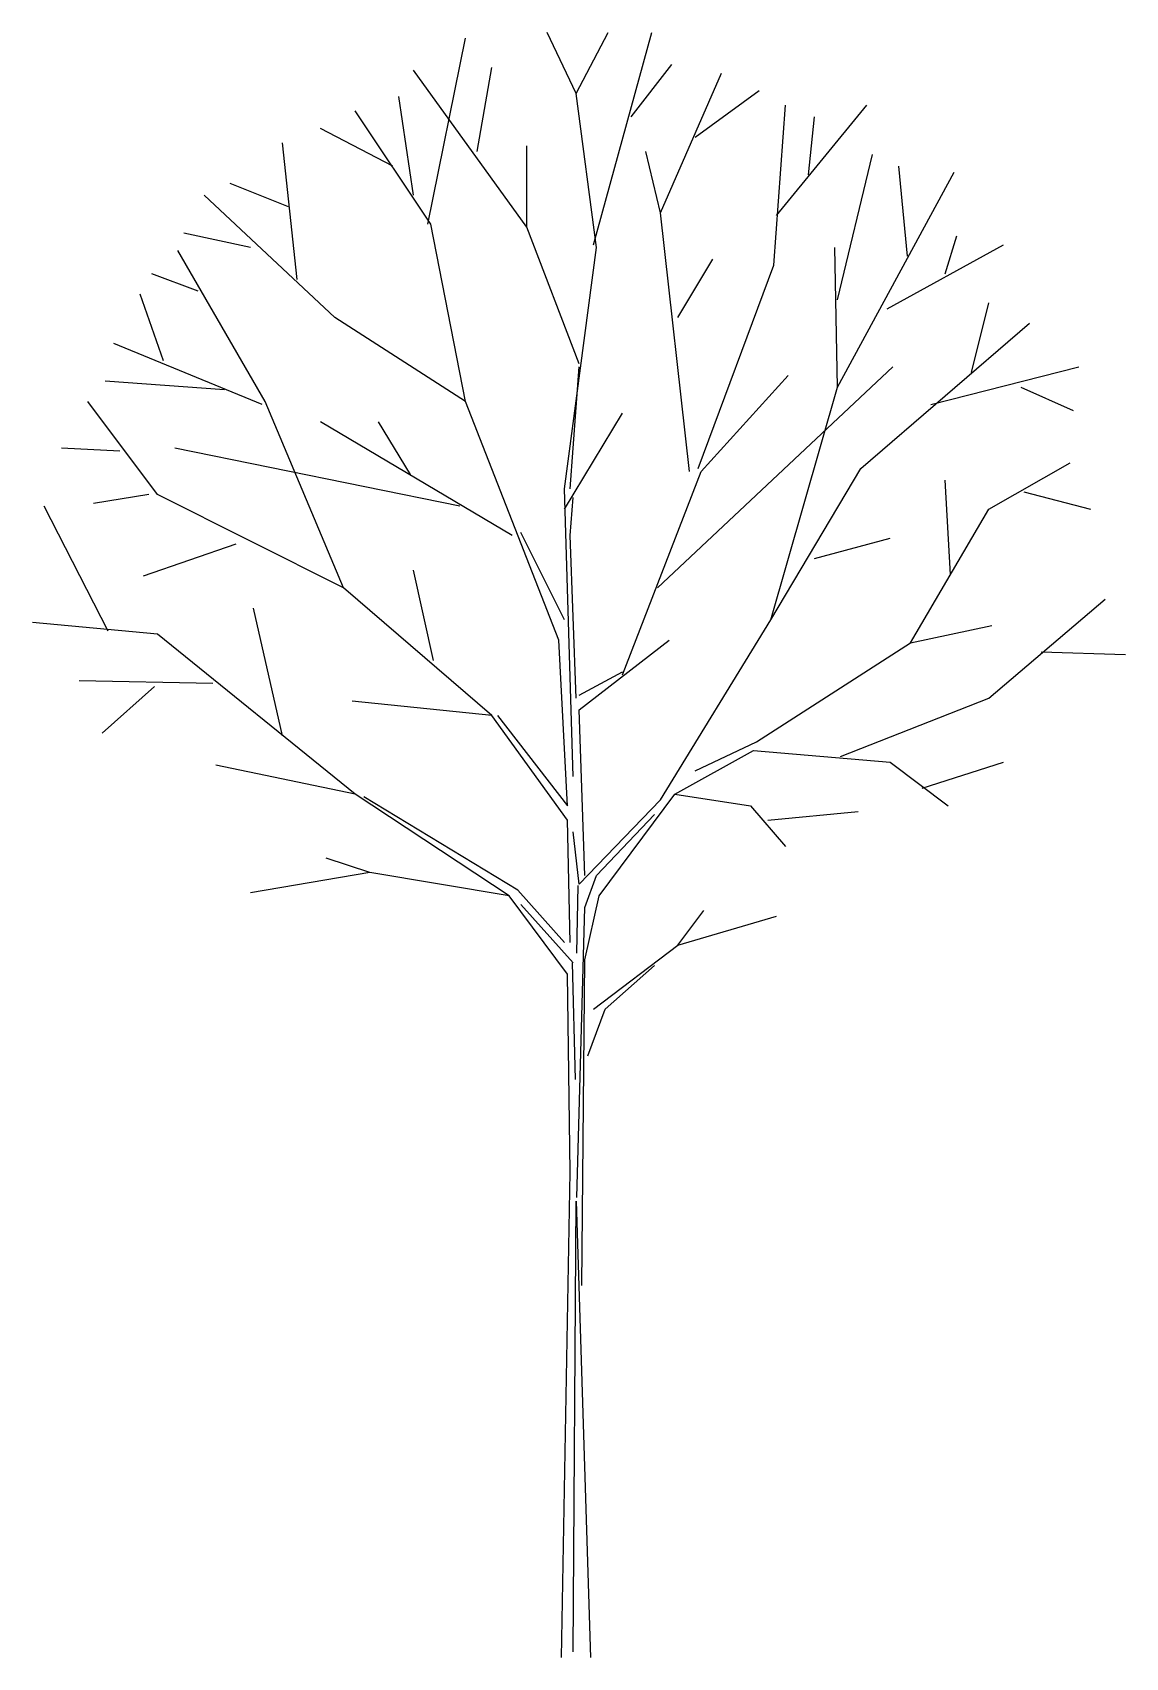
# Model space of a CAD drawing. Extents: x -3 to 3.05, y 0 to 9.01.
import ezdxf

# ---------------------------------------------------------------- set-up
doc = ezdxf.new("R2010")
doc.units = 0
doc.header["$LTSCALE"] = 1.2
doc.header["$MEASUREMENT"] = 0
doc.layers.get('0').update_dxf_attribs({"linetype": 'CONTINUOUS'})

msp = doc.modelspace()

# ---------------------------------------------------------------- linework, layer by layer
for p, q in [((-0.8124, 7.9448), (-0.6029, 8.976)), ((0.0093, 8.6698), (-0.1517, 9.0082)), ((0.0093, 8.6698), (0.1866, 9.0082)), ((0.1059, 7.8318), (0.4283, 9.0082)), ((0.3154, 8.5409), (0.5408, 8.8313)), ((-0.2646, 7.9285), (-0.8927, 8.7986)), ((-0.5385, 8.3477), (-0.4578, 8.815)), ((0.4764, 8.0092), (0.8147, 8.7827)), ((-0.8927, 8.1058), (-0.9734, 8.6539)), ((0.1222, 7.8155), (0.0093, 8.6698)), ((0.6701, 8.428), (1.0242, 8.6861)), ((-0.7961, 7.9448), (-1.2151, 8.5731)), ((1.105, 7.7188), (1.1694, 8.6053)), ((1.1208, 7.9929), (1.6206, 8.6053)), ((-1.0056, 8.2669), (-1.4083, 8.4765)), ((1.2981, 8.2188), (1.3303, 8.5409)), ((-1.5376, 7.6386), (-1.6178, 8.3957)), ((-0.2646, 7.9285), (-0.2646, 8.3799)), ((0.4764, 8.0092), (0.3961, 8.3477)), ((1.4591, 7.5256), (1.6528, 8.3313)), ((1.4591, 7.042), (2.104, 8.2347)), ((1.846, 7.7674), (1.7979, 8.2669)), ((-1.5857, 8.0414), (-1.9081, 8.1703)), ((-1.3281, 7.4289), (-2.0528, 8.1058)), ((-0.6029, 6.9617), (-0.7961, 7.9448)), ((0.6379, 6.5747), (0.4764, 8.0092)), ((-1.7952, 7.8155), (-2.1657, 7.8962)), ((0.0256, 7.1708), (-0.2646, 7.9285)), ((2.0555, 7.6708), (2.1199, 7.8804)), ((-1.7144, 6.9617), (-2.1979, 7.7996)), ((-0.0551, 6.478), (0.1222, 7.8155)), ((0.573, 7.4289), (0.7666, 7.7511)), ((1.4591, 7.042), (1.4433, 7.8155)), ((1.733, 7.477), (2.3775, 7.8318)), ((-2.0849, 7.5741), (-2.343, 7.6708)), ((0.6859, 6.5905), (1.105, 7.7188)), ((-2.2786, 7.1871), (-2.4074, 7.5578)), ((2.2006, 7.1227), (2.2972, 7.5092)), ((-0.6029, 6.9617), (-1.3281, 7.4289)), ((1.5884, 6.5905), (2.5226, 7.3967)), ((-1.7308, 6.9453), (-2.5525, 7.2838)), ((-0.0229, 6.478), (0.0256, 7.1549)), ((0.4605, 5.93), (1.7652, 7.1549)), ((1.9748, 6.9453), (2.7965, 7.1549)), ((-1.9403, 7.0261), (-2.6006, 7.0742)), ((0.7023, 6.5747), (1.1852, 7.1064)), ((1.0886, 5.7526), (1.4591, 7.042)), ((2.4745, 7.042), (2.7643, 6.9131)), ((-2.3108, 6.4458), (-2.6972, 6.9617)), ((-1.2795, 5.93), (-1.7144, 6.9617)), ((-0.0873, 5.6396), (-0.6029, 6.9617)), ((-0.3453, 6.2199), (-1.4083, 6.8487)), ((-0.909, 6.5583), (-1.0864, 6.8487)), ((-0.0551, 6.3651), (0.2669, 6.8968)), ((-2.5203, 6.6876), (-2.8423, 6.7035)), ((-0.6351, 6.3814), (-2.2142, 6.7035)), ((1.0886, 5.7526), (1.5884, 6.5905)), ((2.2972, 6.3651), (2.7484, 6.6227)), ((0.2669, 5.4463), (0.7023, 6.5747)), ((2.0852, 6.0036), (2.0555, 6.5261)), ((-2.3589, 6.4458), (-2.665, 6.3973)), ((-1.2795, 5.93), (-2.3108, 6.4458)), ((-0.007, 4.8824), (-0.0551, 6.478)), ((-0.0229, 6.2199), (-0.007, 6.4295)), ((2.4904, 6.4617), (2.8609, 6.3651)), ((-2.5847, 5.6882), (-2.9389, 6.3814)), ((1.8623, 5.6237), (2.2972, 6.3651)), ((-0.0551, 5.7526), (-0.2968, 6.2362)), ((0.0093, 5.3175), (-0.0229, 6.2199)), ((-1.8759, 6.1718), (-2.3911, 5.9944)), ((1.3303, 6.091), (1.7494, 6.204)), ((-0.7802, 5.5271), (-0.8927, 6.0266)), ((-0.4578, 5.2209), (-1.2795, 5.93)), ((2.2972, 5.3175), (2.9416, 5.8656)), ((-1.6178, 5.1079), (-1.7788, 5.817)), ((-2.3108, 5.6718), (-3.0037, 5.7367)), ((0.4764, 4.7536), (1.0886, 5.7526)), ((1.8623, 5.6237), (2.3131, 5.7204)), ((-1.2151, 4.7858), (-2.3108, 5.6718)), ((-0.0392, 4.7209), (-0.0873, 5.6396)), ((0.0256, 5.2531), (0.5249, 5.6396)), ((1.0084, 5.0757), (1.8623, 5.6237)), ((2.587, 5.5752), (3.0545, 5.5593)), ((-2.0047, 5.3983), (-2.7457, 5.4141)), ((0.0256, 5.3334), (0.2669, 5.4627)), ((-2.3267, 5.3819), (-2.6169, 5.1242)), ((1.4755, 4.9949), (2.2972, 5.3175)), ((-0.4578, 5.2209), (-1.2315, 5.3012)), ((0.0578, 4.3344), (0.0256, 5.2531)), ((-0.0392, 4.6406), (-0.4578, 5.2209)), ((-0.4256, 5.2209), (-0.0392, 4.7209)), ((0.6701, 4.9146), (1.0084, 5.0757)), ((0.5571, 4.7858), (0.992, 5.0271)), ((0.992, 5.0271), (1.7494, 4.9627)), ((1.7494, 4.9627), (2.0714, 4.7209)), ((1.9267, 4.818), (2.3775, 4.9627)), ((-1.2151, 4.7858), (-1.9884, 4.9468)), ((-0.3612, 4.2214), (-1.2151, 4.7858)), ((0.1381, 4.2214), (0.5571, 4.7858)), ((0.5571, 4.7858), (0.9762, 4.7209)), ((-0.3131, 4.2536), (-1.1666, 4.7695)), ((0.0256, 4.2858), (0.4764, 4.7536)), ((0.9762, 4.7209), (1.1694, 4.4954)), ((1.0728, 4.6406), (1.5721, 4.6887)), ((-0.0229, 3.9637), (-0.0392, 4.6406)), ((0.1222, 4.3344), (0.4442, 4.6728)), ((0.0256, 4.2858), (-0.007, 4.5762)), ((-1.1344, 4.3502), (-1.3761, 4.431)), ((-1.1344, 4.3502), (-1.7952, 4.2377)), ((-0.3612, 4.2214), (-1.1344, 4.3502)), ((0.0578, 4.157), (0.1222, 4.3344)), ((-0.0551, 3.9637), (-0.3131, 4.2536)), ((0.0126, 3.903), (0.0205, 4.2793)), ((-0.0392, 3.7863), (-0.3612, 4.2214)), ((-0.007, 3.8507), (-0.2968, 4.1733)), ((0.0126, 2.5492), (0.0578, 4.157)), ((0.0578, 3.8671), (0.1381, 4.2214)), ((0.573, 3.9474), (0.7181, 4.1411)), ((0.573, 3.9474), (1.1208, 4.1084)), ((0.1059, 3.5931), (0.573, 3.9474)), ((-0.0229, 2.6902), (-0.0392, 3.7863)), ((0.0051, 3.2037), (-0.0098, 3.8507)), ((0.0415, 2.0619), (0.0578, 3.8671)), ((0.1703, 3.5931), (0.4442, 3.8349)), ((0.0737, 3.3349), (0.1703, 3.5931)), ((-0.0714, -0.0015), (-0.0229, 2.6902)), ((-0.007, 0.0307), (0.0093, 2.5292)), ((0.0093, 2.5292), (0.09, -0.0015))]:
    msp.add_line(p, q)

doc.saveas('drawing.dxf')
